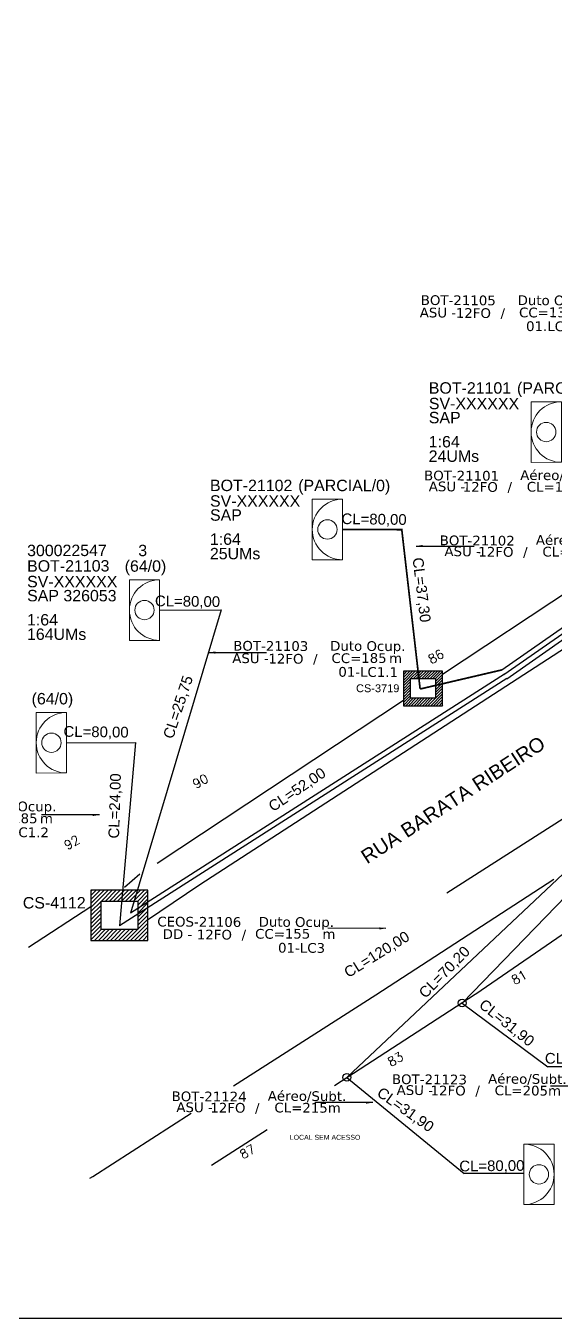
# Model space of a CAD drawing. Header units: metres. Extents: x -1286 to 1625, y -500 to 94.
# Drawn here: x -760.4 to -680.5, y -499.8 to -304.8 of the extents above; entities that cross this region are included whole.
import ezdxf
from ezdxf.enums import TextEntityAlignment as Align

# ---------------------------------------------------------------- set-up
doc = ezdxf.new("R2010")
doc.units = ezdxf.units.M
for name, color, linetype in [('10.0-Cartográfico', 4, 'Continuous'), ('10.1-Caixas Subterrâneas', 5, 'Continuous'), ('10.3-Nome das Ruas', 252, 'Continuous'), ('CAP a instalar', 1, 'Continuous'), ('label_cabos', 7, 'Continuous'), ('Legenda', 1, 'Continuous'), ('METRAGEM', 92, 'Continuous'), ('MUB', 252, 'Continuous')]:
    doc.layers.add(name, color=color, linetype=linetype)
doc.layers.add("20.0-LEGENDA DOS CDO'S", color=1, linetype='Continuous', lineweight=0)
doc.layers.add('20.1-CDO_INTERIOR', color=1, linetype='Continuous', lineweight=0)
doc.layers.add('EXTRA', color=50, linetype='Continuous', plot=False)
doc.styles.add('ARIAL', font='arial.ttf')
doc.styles.add('ROMANS', font='romans.shx')
doc.styles.add('siredit', font='verdana.ttf')
doc.dimstyles.new('CC', dxfattribs={"dimtxt": 0.8, "dimasz": 2, "dimexe": 0.18, "dimexo": 0.0625, "dimgap": 0.09, "dimtad": 0, "dimdec": 0, "dimrnd": 1, "dimzin": 0, "dimdsep": 46, "dimtxsty": 'siredit', "dimblk": 'NONE', "dimcen": 0, "dimse1": 1, "dimse2": 1, "dimsd1": 1, "dimsd2": 1, "dimclrt": 7, "dimadec": 0, "dimazin": 0, "dimtfac": 1, "dimtdec": 0, "dimtofl": 0, "dimtmove": 0, "dimatfit": 3, "dimfxl": 0, "dimtolj": 1, "dimtzin": 0, "dimarcsym": 0})

# ---------------------------------------------------------------- blocks, each defined once
blk = doc.blocks.new('DV')
at = {"linetype": 'Continuous'}
blk.add_circle((0, 0), 0.00000275, dxfattribs=at)
blk = doc.blocks.new('*X73')
at = {"color": 0, "linetype": 'Continuous'}
for p, q in [((-1.25, 0.34099), (-0.49099, 1.1)), ((-1.25, 0.517767), (-0.667767, 1.1)), ((-1.25, 0.694544), (-0.844544, 1.1)), ((-1.25, 0.87132), (-1.02132, 1.1)), ((-1.25, 1.048097), (-1.198097, 1.1)), ((-1.25, 0.164214), (-0.8035, 0.610714)), ((-0.789214, 0.625), (-0.314214, 1.1)), ((-0.612437, 0.625), (-0.137437, 1.1)), ((-0.43566, 0.625), (0.03934, 1.1)), ((-0.258883, 0.625), (0.216117, 1.1)), ((-0.082107, 0.625), (0.392893, 1.1)), ((0.09467, 0.625), (0.56967, 1.1)), ((0.271447, 0.625), (0.746447, 1.1)), ((0.448223, 0.625), (0.923223, 1.1)), ((0.625, 0.625), (1.1, 1.1)), ((0.801777, 0.625), (1.25, 1.073223)), ((0.8035, 0.449947), (1.25, 0.896447)), ((0.8035, 0.27317), (1.25, 0.71967)), ((-1.25, -0.012563), (-0.8035, 0.433937)), ((-1.25, -0.18934), (-0.8035, 0.25716)), ((-1.25, -0.366117), (-0.8035, 0.080383)), ((0.8035, 0.096393), (1.25, 0.542893)), ((0.8035, -0.080383), (1.25, 0.366117)), ((0.8035, -0.25716), (1.25, 0.18934)), ((0.8035, -0.433937), (1.25, 0.012563)), ((-1.25, -0.542893), (-0.8035, -0.096393)), ((-1.25, -0.71967), (-0.8035, -0.27317)), ((-1.25, -0.896447), (-0.8035, -0.449947)), ((0.49099, -1.1), (1.25, -0.34099)), ((0.667767, -1.1), (1.25, -0.517767)), ((0.8035, -0.610714), (1.25, -0.164214)), ((-1.25, -1.073223), (-0.801777, -0.625)), ((-1.1, -1.1), (-0.625, -0.625)), ((-0.923223, -1.1), (-0.448223, -0.625)), ((-0.746447, -1.1), (-0.271447, -0.625)), ((-0.56967, -1.1), (-0.09467, -0.625)), ((-0.392893, -1.1), (0.082107, -0.625)), ((-0.216117, -1.1), (0.258883, -0.625)), ((-0.03934, -1.1), (0.43566, -0.625)), ((0.137437, -1.1), (0.612437, -0.625)), ((0.314214, -1.1), (0.789214, -0.625)), ((0.844544, -1.1), (1.25, -0.694544)), ((1.02132, -1.1), (1.25, -0.87132)), ((1.198097, -1.1), (1.25, -1.048097))]:
    blk.add_line(p, q, dxfattribs=at)
blk = doc.blocks.new('MANHOLE_MQ')
at = {"color": 0, "linetype": 'Continuous'}
for p, q in [((0.00000623, 0.00000569), (-0.00000627, 0.00000569)), ((-0.00000627, 0.00000569), (-0.00000627, -0.00000531)), ((0.00000623, -0.00000531), (0.00000623, 0.00000569)), ((-0.00000404, 0.00000331), (0.00000399, 0.00000331)), ((-0.00000404, -0.00000294), (-0.00000404, 0.00000331)), ((0.00000399, 0.00000331), (0.00000399, -0.00000294)), ((-0.00000627, -0.00000531), (0.00000623, -0.00000531)), ((0.00000399, -0.00000294), (-0.00000404, -0.00000294)), ((0.00000399, -0.00000294), (0.00000399, -0.00000294))]:
    blk.add_line(p, q, dxfattribs=at)
at = {"color": 0, "linetype": 'Continuous', "xscale": 5e-06, "yscale": 5e-06, "zscale": 1e-05}
blk.add_blockref('*X73', (-0.00000002, 0.00000019), dxfattribs=at)
blk = doc.blocks.new('CDOI_CT_ESQ')
at = {"layer": '20.1-CDO_INTERIOR', "color": 0, "lineweight": 18}
blk.add_lwpolyline([(-2.119, -2.126), (-2.121, 2.124), (0.004, 2.125), (0.006, -2.125)], close=True, dxfattribs=at)
blk.add_circle((-1.057, -0.001), 0.68, dxfattribs=at)
blk.add_arc((0.005, 0), 2.125, 90.02759, 270.02759, dxfattribs=at)
at = {"layer": "20.0-LEGENDA DOS CDO'S", "color": 0, "style": 'ARIAL'}
for tag, p in [('CDO_N', (-9.298, 2.691)), ('SURVEY', (-9.296, 1.6)), ('SAP', (-9.299, 0.614)), ('1:XX', (-9.305, -1.079)), ('UMS', (-9.306, -2.093))]:
    blk.add_attdef(tag, p, '', height=0.68, rotation=359.97241, dxfattribs=at)
blk.add_attdef('FIBRAS_UTILIZADAS', text='', height=0.68, rotation=359.97241, dxfattribs=at).set_placement((-1.586, 2.687), align=Align.CENTER)
blk = doc.blocks.new('LEGENDA DOS CABOS')
at = {"layer": 'EXTRA', "color": 0, "style": 'siredit'}
for tag, p in [('ID', (4.6, 0.97)), ('XX', (9.03, 0.97))]:
    blk.add_attdef(tag, text='', height=0.48, rotation=359.69, dxfattribs=at).set_placement(p, align=Align.MIDDLE_CENTER)
at = {"layer": 'Legenda', "color": 0, "style": 'siredit'}
for tag, p in [('TIPO_CABO', (1.31, 0)), ('CABO', (4.69, -0.05)), ('/', (6.81, -0.05)), ('METROS', (10.03, -0.05))]:
    blk.add_attdef(tag, text='', height=0.8, rotation=359.69, dxfattribs=at).set_placement(p, align=Align.MIDDLE_CENTER)
blk = doc.blocks.new('_None')
blk = doc.blocks.new('Inst CB DT OCUP CFOA-SM-ASU-120-S-12')
at = {"layer": 'label_cabos', "color": 0, "style": 'siredit'}
for tag, flags, p in [('ID_ATIVIDADE', 3, (1.31, 2.67)), ('FATOR', 1, (11.56, 2.55))]:
    blk.add_attdef(tag, text='', height=1, rotation=359.69, dxfattribs=dict(at, flags=flags)).set_placement(p, align=Align.MIDDLE_CENTER)
for tag, p in [('DESTINO_CABO', (3.13, 1.26)), ('TIPO_CABO', (13.11, 1.24)), ('TIPO_CABO', (1.26, 0)), ('CABO', (4.69, -0.05)), ('/', (7.71, -0.05)), ('LANCE', (10.91, 0)), ('UND', (15.96, 0)), ('FID', (13.15, -1.41))]:
    blk.add_attdef(tag, text='', height=1, rotation=359.69, dxfattribs=at).set_placement(p, align=Align.MIDDLE_CENTER)
blk.add_attdef('QTDE', (12.43, -0.47), '', height=1, rotation=359.69, dxfattribs=at)
blk = doc.blocks.new('Inst CB DT OCUP CFOA-SM-DD-S-12')
at = {"layer": 'label_cabos', "color": 0, "style": 'siredit'}
for tag, flags, p in [('ID_ATIVIDADE', 3, (1.31, 2.67)), ('FATOR', 1, (11.56, 2.55))]:
    blk.add_attdef(tag, text='', height=1, rotation=359.69, dxfattribs=dict(at, flags=flags)).set_placement(p, align=Align.MIDDLE_CENTER)
for tag, p in [('DESTINO_CABO', (3.13, 1.26)), ('TIPO_CABO', (13.11, 1.24)), ('TIPO_CABO', (1.11, 0)), ('CABO', (4.69, -0.05)), ('/', (7.71, -0.05)), ('LANCE', (10.41, 0.02)), ('UND', (16.46, 0)), ('FID', (13.65, -1.41))]:
    blk.add_attdef(tag, text='', height=1, rotation=359.69, dxfattribs=at).set_placement(p, align=Align.MIDDLE_CENTER)
blk.add_attdef('QTDE', (11.93, -0.45), '', height=1, rotation=359.69, dxfattribs=at)

msp = doc.modelspace()

# ---------------------------------------------------------------- linework, layer by layer
msp.add_lwpolyline([(-1286.07, -499.81), (-445.07, -499.81), (-445.07, 94.19), (-1286.07, 94.19)], close=True)
at = {"layer": '10.0-Cartográfico'}
for points in [[(-634.58, -369.98), (-734.11, -434.44), (-742.17, -439.84)], [(-697.45, -402.66), (-657.9, -376.5)], [(-740.53, -431.16), (-703.37, -406.58)], [(-656.45, -431.09), (-656.73, -430.78), (-657.05, -430.49), (-657.39, -430.24), (-657.75, -430.01), (-658.15, -429.84), (-658.57, -429.69), (-658.99, -429.58), (-659.41, -429.53), (-659.85, -429.51), (-660.29, -429.54), (-660.73, -429.6), (-661.15, -429.72), (-661.57, -429.86), (-661.94, -430.04), (-662.32, -430.28), (-692.44, -450.91), (-692.52, -450.98), (-713.79, -464.78)], [(-745.45, -434.79), (-743.14, -432.76)], [(-742.82, -432.68), (-742.75, -432.63)], [(-729, -464.78), (-707.51, -451.02), (-680.68, -433.6)], [(-759.97, -443.84), (-750.53, -437.7)], [(-750.71, -478.69), (-750.27, -478.41), (-735.42, -468.89)], [(-723.95, -471.37), (-732.31, -476.79)]]:
    msp.add_lwpolyline(points, dxfattribs=at)
at = {"layer": '20.1-CDO_INTERIOR', "color": 7, "lineweight": 18}
for points in [[(-744.73, -397.56), (-744.73, -388.41), (-740.16, -388.41), (-740.16, -397.55)], [(-758.78, -417.57), (-758.79, -408.42), (-754.22, -408.42), (-754.21, -417.56)], [(-680.62, -482.68), (-680.61, -473.54), (-685.18, -473.54), (-685.19, -482.68)]]:
    msp.add_lwpolyline(points, close=True, dxfattribs=at)
for centre in [(-742.45, -392.98), (-756.5, -412.99), (-682.9, -478.11)]:
    msp.add_circle(centre, 1.46, dxfattribs=at)
for centre, start, end in [((-740.16, -392.98), 90.0276, 270.0276), ((-754.22, -412.99), 90.0276, 270.0276), ((-685.19, -478.11), 269.9724, 89.9724)]:
    msp.add_arc(centre, 4.57, start, end, dxfattribs=at)
at = {"layer": 'CAP a instalar', "color": 7, "ltscale": 5}
for points in [[(-688.51, -402.01), (-688.51, -402.01), (-640.03, -368.24)], [(-688.18, -402.71), (-638.5, -368.16)], [(-687.74, -403.33), (-637.09, -367.86)], [(-740.23, -392.98), (-730.9, -392.96), (-744.57, -438.72), (-744.57, -438.72)], [(-687.73, -403.32), (-746.22, -440.64)], [(-688.12, -402.66), (-744.57, -438.72)], [(-653.47, -408.51), (-711.9, -463.48), (-694.18, -477.98)], [(-696.83, -435.62), (-654.45, -408.57)], [(-651.98, -408.42), (-694.5, -452.26), (-681.54, -461.9)], [(-754.28, -412.99), (-743.81, -412.97), (-746.22, -440.64)], [(-672.12, -461.9), (-681.54, -461.9)], [(-685.18, -477.98), (-694.18, -477.98)]]:
    msp.add_lwpolyline(points, dxfattribs=at)
at = {"layer": 'CAP a instalar', "color": 251, "ltscale": 5, "const_width": 0.258}
for points in [[(-712.55, -380.82), (-703.61, -380.85), (-700.84, -404.89)], [(-688.51, -402.01), (-700.84, -404.89)]]:
    msp.add_lwpolyline(points, dxfattribs=at)

# ---------------------------------------------------------------- block references
at = {"color": 0, "lineweight": 0}
ref = msp.add_blockref('Inst CB DT OCUP CFOA-SM-DD-S-12', (-738.78, -441.86), dxfattribs=dict(at, xscale=1.468215979219406, yscale=1.468215979219406, zscale=1.468215979219406))
ref.add_attrib('DESTINO_CABO', 'CEOS-21106', dxfattribs={"layer": 'label_cabos', "color": 0, "height": 1.468, "rotation": 359.69, "style": 'siredit'}).set_placement((-734.18, -440.01), align=Align.MIDDLE_CENTER)
ref.add_attrib('TIPO_CABO', 'Duto Ocup.', dxfattribs={"layer": 'label_cabos', "color": 0, "height": 1.468, "rotation": 359.69, "style": 'siredit'}).set_placement((-719.53, -440.04), align=Align.MIDDLE_CENTER)
ref.add_attrib('/', '/', dxfattribs={"layer": 'label_cabos', "color": 0, "height": 1.47, "rotation": 359.69, "style": 'siredit'}).set_placement((-727.45, -441.94), align=Align.MIDDLE_CENTER)
ref.add_attrib('FID', '01-LC3', dxfattribs={"layer": 'label_cabos', "color": 0, "height": 1.468, "rotation": 359.69, "style": 'siredit'}).set_placement((-718.74, -443.94), align=Align.MIDDLE_CENTER)
ref.add_attrib('LANCE', 'CC=', dxfattribs={"layer": 'label_cabos', "color": 0, "height": 1.468, "rotation": 359.69, "style": 'siredit'}).set_placement((-723.5, -441.83), align=Align.MIDDLE_CENTER)
ref.add_attrib('UND', 'm', dxfattribs={"layer": 'label_cabos', "color": 0, "height": 1.47, "rotation": 359.69, "style": 'siredit'}).set_placement((-714.61, -441.86), align=Align.MIDDLE_CENTER)
ref.add_attrib('CABO', '12FO', dxfattribs={"layer": 'label_cabos', "color": 0, "height": 1.468, "rotation": 359.69, "style": 'siredit'}).set_placement((-731.9, -441.94), align=Align.MIDDLE_CENTER)
ref.add_attrib('TIPO_CABO', 'DD - ', dxfattribs={"layer": 'label_cabos', "color": 0, "height": 1.468, "rotation": 359.69, "style": 'siredit'}).set_placement((-737.15, -441.87), align=Align.MIDDLE_CENTER)
ref.add_attrib('QTDE', '155', (-721.27, -442.53), dxfattribs={"layer": 'label_cabos', "color": 0, "height": 1.468, "rotation": 359.69, "style": 'siredit'})
at = {"layer": '10.0-Cartográfico', "xscale": 215128.1842745235, "yscale": 215128.1842745235, "zscale": 215128.1842745235}
for p in [(-694.5, -452.26), (-711.9, -463.48)]:
    msp.add_blockref('DV', p, dxfattribs=at)
at = {"layer": '10.1-Caixas Subterrâneas', "color": 30, "rotation": 180.0000000000633}
for p, xscale, yscale, zscale in [((-700.42, -404.72), 474032.2058826196, 474032.2058826196, 474032.2058826196), ((-746.25, -438.91), 687953.1591255001, 687953.1591255001, 687953.1591255001)]:
    msp.add_blockref('MANHOLE_MQ', p, dxfattribs=dict(at, xscale=xscale, yscale=yscale, zscale=zscale))
at = {"layer": '20.1-CDO_INTERIOR', "color": 7, "lineweight": 18}
ref = msp.add_blockref('CDOI_CT_ESQ', (-679.53, -366.12), dxfattribs=dict(at, xscale=2.151281842745234, yscale=2.151281842745234, zscale=2.151281842745234))
ref.add_attrib('CDO_N', 'BOT-21101', (-699.53, -360.33), dxfattribs={"layer": "20.0-LEGENDA DOS CDO'S", "color": 8, "height": 1.721, "rotation": 359.9724, "style": 'ARIAL'})
ref.add_attrib('FIBRAS_UTILIZADAS', '           (PARCIAL/0)', dxfattribs={"layer": "20.0-LEGENDA DOS CDO'S", "color": 8, "height": 1.721, "rotation": 359.9724, "style": 'ARIAL'}).set_placement((-682.94, -360.34), align=Align.CENTER)
ref.add_attrib('SURVEY', 'SV-XXXXXX', (-699.52, -362.68), dxfattribs={"layer": "20.0-LEGENDA DOS CDO'S", "color": 8, "height": 1.721, "rotation": 359.9724, "style": 'ARIAL'})
ref.add_attrib('SAP', 'SAP', (-699.53, -364.8), dxfattribs={"layer": "20.0-LEGENDA DOS CDO'S", "color": 8, "height": 1.721, "rotation": 359.9724, "style": 'ARIAL'})
ref.add_attrib('1:XX', '1:64', (-699.54, -368.44), dxfattribs={"layer": "20.0-LEGENDA DOS CDO'S", "color": 8, "height": 1.721, "rotation": 359.9724, "style": 'ARIAL'})
ref.add_attrib('UMS', '24UMs', (-699.55, -370.62), dxfattribs={"layer": "20.0-LEGENDA DOS CDO'S", "color": 8, "height": 1.721, "rotation": 359.9724, "style": 'ARIAL'})
ref = msp.add_blockref('CDOI_CT_ESQ', (-712.56, -380.82), dxfattribs=dict(at, xscale=2.151281842745234, yscale=2.151281842745234, zscale=2.151281842745234))
ref.add_attrib('CDO_N', 'BOT-21102', (-732.56, -375.03), dxfattribs={"layer": "20.0-LEGENDA DOS CDO'S", "color": 8, "height": 1.721, "rotation": 359.9724, "style": 'ARIAL'})
ref.add_attrib('FIBRAS_UTILIZADAS', '           (PARCIAL/0)', dxfattribs={"layer": "20.0-LEGENDA DOS CDO'S", "color": 8, "height": 1.721, "rotation": 359.9724, "style": 'ARIAL'}).set_placement((-715.97, -375.04), align=Align.CENTER)
ref.add_attrib('SURVEY', 'SV-XXXXXX', (-732.56, -377.38), dxfattribs={"layer": "20.0-LEGENDA DOS CDO'S", "color": 8, "height": 1.721, "rotation": 359.9724, "style": 'ARIAL'})
ref.add_attrib('SAP', 'SAP', (-732.56, -379.5), dxfattribs={"layer": "20.0-LEGENDA DOS CDO'S", "color": 8, "height": 1.721, "rotation": 359.9724, "style": 'ARIAL'})
ref.add_attrib('1:XX', '1:64', (-732.58, -383.14), dxfattribs={"layer": "20.0-LEGENDA DOS CDO'S", "color": 8, "height": 1.721, "rotation": 359.9724, "style": 'ARIAL'})
ref.add_attrib('UMS', '25UMs', (-732.58, -385.32), dxfattribs={"layer": "20.0-LEGENDA DOS CDO'S", "color": 8, "height": 1.721, "rotation": 359.9724, "style": 'ARIAL'})
at = {"layer": 'label_cabos', "color": 0, "lineweight": 0}
ref = msp.add_blockref('Inst CB DT OCUP CFOA-SM-ASU-120-S-12', (-699.68, -348.09), dxfattribs=dict(at, xscale=1.468215979219406, yscale=1.468215979219406, zscale=1.468215979219406))
ref.add_attrib('DESTINO_CABO', 'BOT-21105', dxfattribs={"color": 0, "height": 1.468, "rotation": 359.69, "style": 'siredit'}).set_placement((-695.08, -346.24), align=Align.MIDDLE_CENTER)
ref.add_attrib('CABO', '12FO', dxfattribs={"color": 0, "height": 1.468, "rotation": 359.69, "style": 'siredit'}).set_placement((-692.8, -348.17), align=Align.MIDDLE_CENTER)
ref.add_attrib('TIPO_CABO', 'Duto Ocup.', dxfattribs={"color": 0, "height": 1.468, "rotation": 359.69, "style": 'siredit'}).set_placement((-680.44, -346.26), align=Align.MIDDLE_CENTER)
ref.add_attrib('/', '/', dxfattribs={"color": 0, "height": 1.47, "rotation": 359.69, "style": 'siredit'}).set_placement((-688.36, -348.17), align=Align.MIDDLE_CENTER)
ref.add_attrib('TIPO_CABO', 'ASU - ', dxfattribs={"color": 0, "height": 1.468, "rotation": 359.69, "style": 'siredit'}).set_placement((-697.83, -348.1), align=Align.MIDDLE_CENTER)
ref.add_attrib('FID', '01.LC1.3', dxfattribs={"color": 0, "height": 1.468, "rotation": 359.69, "style": 'siredit'}).set_placement((-680.38, -350.17), align=Align.MIDDLE_CENTER)
ref.add_attrib('LANCE', 'CC=', dxfattribs={"color": 0, "height": 1.468, "rotation": 359.69, "style": 'siredit'}).set_placement((-683.66, -348.09), align=Align.MIDDLE_CENTER)
ref.add_attrib('QTDE', '135', (-681.43, -348.79), dxfattribs={"color": 0, "height": 1.468, "rotation": 359.69, "style": 'siredit'})
ref.add_attrib('UND', 'm', dxfattribs={"color": 0, "height": 1.47, "rotation": 359.69, "style": 'siredit'}).set_placement((-676.24, -348.09), align=Align.MIDDLE_CENTER)
ref = msp.add_blockref('LEGENDA DOS CABOS', (-700.81, -375.09), dxfattribs=dict(at, xscale=1.468217444338106, yscale=1.468217444338106, zscale=1.468217444338106))
ref.add_attrib('ID', 'BOT-21101', dxfattribs={"color": 0, "height": 1.468, "rotation": 359.69, "style": 'siredit'}).set_placement((-694.58, -372.7), align=Align.MIDDLE_CENTER)
ref.add_attrib('CABO', '12FO', dxfattribs={"color": 0, "height": 1.468, "rotation": 359.69, "style": 'siredit'}).set_placement((-691.76, -374.4), align=Align.MIDDLE_CENTER)
ref.add_attrib('METROS', 'CL=145m', dxfattribs={"color": 0, "height": 1.468, "rotation": 359.69, "style": 'siredit'}).set_placement((-679.73, -374.4), align=Align.MIDDLE_CENTER)
ref.add_attrib('XX', 'Aéreo/Subt.', dxfattribs={"color": 0, "height": 1.4682, "rotation": 359.69, "style": 'siredit'}).set_placement((-679.8, -372.64), align=Align.MIDDLE_CENTER)
ref.add_attrib('/', '/', dxfattribs={"color": 0, "height": 1.47, "rotation": 359.69, "style": 'siredit'}).set_placement((-687.31, -374.4), align=Align.MIDDLE_CENTER)
ref.add_attrib('TIPO_CABO', 'ASU -', dxfattribs={"color": 0, "height": 1.468, "rotation": 359.69, "style": 'siredit'}).set_placement((-696.79, -374.33), align=Align.MIDDLE_CENTER)
ref = msp.add_blockref('LEGENDA DOS CABOS', (-698.45, -384.88), dxfattribs=dict(at, xscale=1.468217444338106, yscale=1.468217444338106, zscale=1.468217444338106))
ref.add_attrib('ID', 'BOT-21102', dxfattribs={"color": 0, "height": 1.468, "rotation": 359.69, "style": 'siredit'}).set_placement((-692.22, -382.49), align=Align.MIDDLE_CENTER)
ref.add_attrib('CABO', '12FO', dxfattribs={"color": 0, "height": 1.468, "rotation": 359.69, "style": 'siredit'}).set_placement((-689.4, -384.19), align=Align.MIDDLE_CENTER)
ref.add_attrib('METROS', 'CL=180m', dxfattribs={"color": 0, "height": 1.468, "rotation": 359.69, "style": 'siredit'}).set_placement((-677.37, -384.19), align=Align.MIDDLE_CENTER)
ref.add_attrib('XX', 'Aéreo/Subt.', dxfattribs={"color": 0, "height": 1.4682, "rotation": 359.69, "style": 'siredit'}).set_placement((-677.44, -382.43), align=Align.MIDDLE_CENTER)
ref.add_attrib('/', '/', dxfattribs={"color": 0, "height": 1.47, "rotation": 359.69, "style": 'siredit'}).set_placement((-684.95, -384.19), align=Align.MIDDLE_CENTER)
ref.add_attrib('TIPO_CABO', 'ASU -', dxfattribs={"color": 0, "height": 1.468, "rotation": 359.69, "style": 'siredit'}).set_placement((-694.42, -384.12), align=Align.MIDDLE_CENTER)
ref = msp.add_blockref('Inst CB DT OCUP CFOA-SM-ASU-120-S-12', (-727.98, -400.24), dxfattribs=dict(at, xscale=1.468215979219406, yscale=1.468215979219406, zscale=1.468215979219406))
ref.add_attrib('DESTINO_CABO', 'BOT-21103', dxfattribs={"color": 0, "height": 1.468, "rotation": 359.69, "style": 'siredit'}).set_placement((-723.39, -398.39), align=Align.MIDDLE_CENTER)
ref.add_attrib('CABO', '12FO', dxfattribs={"color": 0, "height": 1.468, "rotation": 359.69, "style": 'siredit'}).set_placement((-721.1, -400.32), align=Align.MIDDLE_CENTER)
ref.add_attrib('TIPO_CABO', 'Duto Ocup.', dxfattribs={"color": 0, "height": 1.468, "rotation": 359.69, "style": 'siredit'}).set_placement((-708.74, -398.41), align=Align.MIDDLE_CENTER)
ref.add_attrib('/', '/', dxfattribs={"color": 0, "height": 1.47, "rotation": 359.69, "style": 'siredit'}).set_placement((-716.66, -400.32), align=Align.MIDDLE_CENTER)
ref.add_attrib('TIPO_CABO', 'ASU - ', dxfattribs={"color": 0, "height": 1.468, "rotation": 359.69, "style": 'siredit'}).set_placement((-726.13, -400.25), align=Align.MIDDLE_CENTER)
ref.add_attrib('FID', '01-LC1.1', dxfattribs={"color": 0, "height": 1.468, "rotation": 359.69, "style": 'siredit'}).set_placement((-708.68, -402.32), align=Align.MIDDLE_CENTER)
ref.add_attrib('LANCE', 'CC=', dxfattribs={"color": 0, "height": 1.468, "rotation": 359.69, "style": 'siredit'}).set_placement((-711.97, -400.24), align=Align.MIDDLE_CENTER)
ref.add_attrib('QTDE', '185', (-709.74, -400.94), dxfattribs={"color": 0, "height": 1.468, "rotation": 359.69, "style": 'siredit'})
ref.add_attrib('UND', 'm', dxfattribs={"color": 0, "height": 1.47, "rotation": 359.69, "style": 'siredit'}).set_placement((-704.55, -400.24), align=Align.MIDDLE_CENTER)
ref = msp.add_blockref('Inst CB DT OCUP CFOA-SM-ASU-120-S-12', (-780.69, -424.43), dxfattribs=dict(at, xscale=1.468215979219406, yscale=1.468215979219406, zscale=1.468215979219406))
ref.add_attrib('DESTINO_CABO', 'BOT-21104', dxfattribs={"color": 0, "height": 1.468, "rotation": 359.69, "style": 'siredit'}).set_placement((-776.09, -422.57), align=Align.MIDDLE_CENTER)
ref.add_attrib('CABO', '12FO', dxfattribs={"color": 0, "height": 1.468, "rotation": 359.69, "style": 'siredit'}).set_placement((-773.81, -424.5), align=Align.MIDDLE_CENTER)
ref.add_attrib('TIPO_CABO', 'Duto Ocup.', dxfattribs={"color": 0, "height": 1.468, "rotation": 359.69, "style": 'siredit'}).set_placement((-761.44, -422.6), align=Align.MIDDLE_CENTER)
ref.add_attrib('/', '/', dxfattribs={"color": 0, "height": 1.47, "rotation": 359.69, "style": 'siredit'}).set_placement((-769.36, -424.5), align=Align.MIDDLE_CENTER)
ref.add_attrib('TIPO_CABO', 'ASU - ', dxfattribs={"color": 0, "height": 1.468, "rotation": 359.69, "style": 'siredit'}).set_placement((-778.84, -424.43), align=Align.MIDDLE_CENTER)
ref.add_attrib('FID', '01-LC1.2', dxfattribs={"color": 0, "height": 1.468, "rotation": 359.69, "style": 'siredit'}).set_placement((-761.39, -426.5), align=Align.MIDDLE_CENTER)
ref.add_attrib('LANCE', 'CC=', dxfattribs={"color": 0, "height": 1.468, "rotation": 359.69, "style": 'siredit'}).set_placement((-764.67, -424.42), align=Align.MIDDLE_CENTER)
ref.add_attrib('QTDE', '185', (-762.44, -425.12), dxfattribs={"color": 0, "height": 1.468, "rotation": 359.69, "style": 'siredit'})
ref.add_attrib('UND', 'm', dxfattribs={"color": 0, "height": 1.47, "rotation": 359.69, "style": 'siredit'}).set_placement((-757.25, -424.42), align=Align.MIDDLE_CENTER)
ref = msp.add_blockref('LEGENDA DOS CABOS', (-705.66, -466.17), dxfattribs=dict(at, xscale=1.468217444338106, yscale=1.468217444338106, zscale=1.468217444338106))
ref.add_attrib('ID', 'BOT-21123', dxfattribs={"color": 0, "height": 1.468, "rotation": 359.69, "style": 'siredit'}).set_placement((-699.43, -463.78), align=Align.MIDDLE_CENTER)
ref.add_attrib('CABO', '12FO', dxfattribs={"color": 0, "height": 1.468, "rotation": 359.69, "style": 'siredit'}).set_placement((-696.61, -465.47), align=Align.MIDDLE_CENTER)
ref.add_attrib('METROS', 'CL=205m', dxfattribs={"color": 0, "height": 1.468, "rotation": 359.69, "style": 'siredit'}).set_placement((-684.58, -465.47), align=Align.MIDDLE_CENTER)
ref.add_attrib('XX', 'Aéreo/Subt.', dxfattribs={"color": 0, "height": 1.4682, "rotation": 359.69, "style": 'siredit'}).set_placement((-684.65, -463.71), align=Align.MIDDLE_CENTER)
ref.add_attrib('/', '/', dxfattribs={"color": 0, "height": 1.47, "rotation": 359.69, "style": 'siredit'}).set_placement((-692.16, -465.47), align=Align.MIDDLE_CENTER)
ref.add_attrib('TIPO_CABO', 'ASU -', dxfattribs={"color": 0, "height": 1.468, "rotation": 359.69, "style": 'siredit'}).set_placement((-701.64, -465.4), align=Align.MIDDLE_CENTER)
ref = msp.add_blockref('LEGENDA DOS CABOS', (-738.91, -468.76), dxfattribs=dict(at, xscale=1.468215979219406, yscale=1.468215979219406, zscale=1.468217444338106))
ref.add_attrib('ID', 'BOT-21124', dxfattribs={"color": 0, "height": 1.468, "rotation": 359.69, "style": 'siredit', "oblique": 360}).set_placement((-732.69, -466.36), align=Align.MIDDLE_CENTER)
ref.add_attrib('CABO', '12FO', dxfattribs={"color": 0, "height": 1.468, "rotation": 359.69, "style": 'siredit', "oblique": 360}).set_placement((-729.86, -468.06), align=Align.MIDDLE_CENTER)
ref.add_attrib('METROS', 'CL=215m', dxfattribs={"color": 0, "height": 1.468, "rotation": 359.69, "style": 'siredit', "oblique": 360}).set_placement((-717.83, -468.06), align=Align.MIDDLE_CENTER)
ref.add_attrib('XX', 'Aéreo/Subt.', dxfattribs={"color": 0, "height": 1.4682, "rotation": 359.69, "style": 'siredit', "oblique": 360}).set_placement((-717.91, -466.3), align=Align.MIDDLE_CENTER)
ref.add_attrib('/', '/', dxfattribs={"color": 0, "height": 1.47, "rotation": 359.69, "style": 'siredit', "oblique": 360}).set_placement((-725.42, -468.06), align=Align.MIDDLE_CENTER)
ref.add_attrib('TIPO_CABO', 'ASU -', dxfattribs={"color": 0, "height": 1.468, "rotation": 359.69, "style": 'siredit', "oblique": 360}).set_placement((-734.89, -467.99), align=Align.MIDDLE_CENTER)

# ---------------------------------------------------------------- texts
at = {"color": 3, "insert": (-720.51, -472.15), "char_height": 0.7498, "width": 36.776, "attachment_point": 1, "style": 'ARIAL'}
msp.add_mtext('LOCAL SEM ACESSO', dxfattribs=at)
at = {"layer": '10.1-Caixas Subterrâneas', "color": 30, "style": 'ARIAL'}
for s, height, p in [('CS-3719', 1.186, (-710.51, -405.37)), ('CS-4112', 1.721, (-760.82, -438))]:
    msp.add_text(s, height=height, dxfattribs=at).set_placement(p)
at = {"layer": '10.3-Nome das Ruas', "color": 5, "style": 'ARIAL'}
msp.add_text('RUA BARATA RIBEIRO', height=2.1513, rotation=33.0841, dxfattribs=at).set_placement((-708.86, -431.35))
at = {"layer": "20.0-LEGENDA DOS CDO'S", "color": 7, "style": 'ARIAL'}
for s, height, rotation, p in [('300022547', 1.721, 0.118, (-760.17, -384.85)), ('3', 1.72, 0.118, (-743.39, -384.85)), ('BOT-21103', 1.721, 0.118, (-760.17, -387.19)), ('SV-XXXXXX', 1.721, 359.9724, (-760.17, -389.54)), ('SAP 326053', 1.721, 359.9724, (-760.17, -391.66)), ('1:64', 1.721, 359.9724, (-760.19, -395.3)), ('164UMs', 1.721, 359.9724, (-760.19, -397.48))]:
    msp.add_text(s, height=height, rotation=rotation, dxfattribs=at).set_placement(p)
for p in [(-742.3, -387.2), (-756.35, -407.21)]:
    msp.add_text('(64/0)', height=1.721, rotation=359.9724, dxfattribs=at).set_placement(p, align=Align.CENTER)
at = {"layer": 'CAP a instalar', "color": 7, "ltscale": 5, "style": 'ARIAL'}
msp.add_attdef('CL=80,00', text='(XX/YY)', height=1.613, rotation=0.5468, dxfattribs=at).set_placement((-690, -477.62), align=Align.CENTER)
at = {"layer": 'METRAGEM', "style": 'ARIAL'}
for tag, rotation, p in [('CL=80,00', 359.2601, (-707.8, -380.07)), ('CL=37,30', 276.9275, (-701.4, -390.03)), ('CL=80,00', 359.2601, (-735.96, -392.46)), ('CL=25,75', 71.8751, (-736.63, -407.86)), ('CL=80,00', 359.2601, (-749.77, -412.15)), ('CL=52,00', 34.2001, (-718.97, -420.71)), ('CL=24,00', 88.2984, (-746.15, -422.55)), ('CL=120,00', 31.8302, (-706.97, -445.59)), ('CL=70,20', 45.6129, (-696.61, -448.15)), ('CL=31,90', 321.3967, (-688.25, -455.86)), ('CL=80,00', 0.5468, (-677.08, -461.37)), ('CL=31,90', 324.617, (-703.5, -468.99))]:
    msp.add_attdef(tag, text='(XX/YY)', height=1.613, rotation=rotation, dxfattribs=at).set_placement(p, align=Align.CENTER)
at = {"layer": 'MUB', "style": 'ROMANS'}
for s, p in [('86', (-699.13, -401.17)), ('90', (-734.69, -419.97)), ('92', (-754.1, -429.21)), ('81', (-686.57, -449.56)), ('83', (-705.25, -461.92)), ('87', (-727.59, -475.87))]:
    msp.add_text(s, height=1.372, rotation=29.6883, dxfattribs=at).set_placement(p)

# ---------------------------------------------------------------- leaders
at = {"layer": 'label_cabos'}
for points in [[(-701.44, -383.32), (-692.69, -383.32)], [(-732.76, -399.39), (-724.01, -399.39)], [(-749.25, -423.89), (-758, -423.86)], [(-706.02, -441.01), (-714.77, -440.99)], [(-672.39, -464.82), (-681.14, -464.8)], [(-707.99, -467.29), (-716.74, -467.26)]]:
    msp.add_leader(points, dimstyle='CC', override={"dimasz": 1, "dimgap": 0.09, "dimtad": 0}, dxfattribs=at)

doc.saveas('drawing.dxf')
